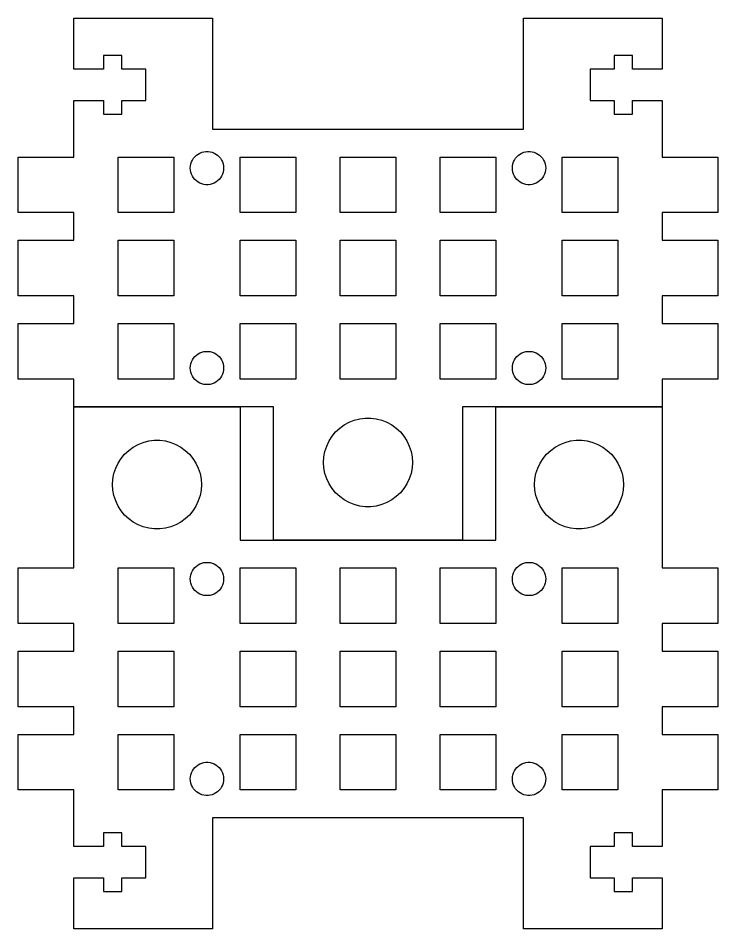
# Model space of a CAD drawing. Extents: x 0 to 538, y 0 to 85.
# Drawn here: x 475.1 to 538.1, y 2.6 to 84.6 of the extents above; entities that cross this region are included whole.
import ezdxf

# ---------------------------------------------------------------- set-up
doc = ezdxf.new("R2010")
doc.units = 0
doc.layers.add('Layer_1', color=7, linetype='CONTINUOUS')

msp = doc.modelspace()

# ---------------------------------------------------------------- linework, layer by layer
at = {"layer": 'Layer_1', "color": 7}
for points in [[(475.141101, 52.141079), (475.141101, 57.141097), (480.1411, 57.141097), (480.1411, 59.641078), (475.141101, 59.641078), (475.141101, 64.641096), (480.1411, 64.641096), (480.1411, 67.141077), (475.141101, 67.141077), (475.141101, 72.141095), (480.1411, 72.141095), (480.1411, 77.241085), (482.8161, 77.241085), (482.8161, 75.991086), (484.4661, 75.991086), (484.4661, 77.241085), (486.6411, 77.241085), (486.6411, 80.041085), (484.4661, 80.041085), (484.4661, 81.291087), (482.8161, 81.291087), (482.8161, 80.041085), (480.1411, 80.041085), (480.1411, 84.641087), (492.6411, 84.641087), (492.6411, 74.641076), (520.6411, 74.641076), (520.6411, 84.641087), (533.1411, 84.641087), (533.1411, 80.041085), (530.4661, 80.041085), (530.4661, 81.291087), (528.8161, 81.291087), (528.8161, 80.041085), (526.6411, 80.041085), (526.6411, 77.241085), (528.8161, 77.241085), (528.8161, 75.991086), (530.4661, 75.991086), (530.4661, 77.241085), (533.1411, 77.241085), (533.1411, 72.141095), (538.141099, 72.141095), (538.141099, 67.141077), (533.1411, 67.141077), (533.1411, 64.641096), (538.141099, 64.641096), (538.141099, 59.641078), (533.1411, 59.641078), (533.1411, 57.141097), (538.141099, 57.141097), (538.141099, 52.141079), (533.1411, 52.141079), (533.1411, 49.641098), (515.1411, 49.641098), (515.1411, 37.641094), (498.1411, 37.641094), (498.1411, 49.641098), (480.1411, 49.641098), (480.1411, 52.141079), (475.141101, 52.141079)], [(490.6411, 71.141097), (490.6531, 71.329086), (490.6881, 71.514082), (490.7461, 71.693096), (490.8271, 71.864094), (490.9271, 72.023098), (491.0481, 72.168076), (491.1851, 72.29708), (491.3371, 72.40709), (491.5021, 72.498078), (491.6771, 72.568098), (491.8601, 72.6141), (492.0471, 72.638089), (492.2351, 72.638089), (492.4221, 72.6141), (492.6051, 72.568098), (492.7801, 72.498078), (492.9451, 72.40709), (493.0971, 72.29708), (493.2341, 72.168076), (493.3551, 72.023098), (493.4551, 71.864094), (493.5361, 71.693096), (493.5941, 71.514082), (493.6291, 71.329086), (493.6411, 71.141097), (493.6291, 70.953081), (493.5941, 70.768084), (493.5361, 70.589099), (493.4551, 70.418072), (493.3551, 70.259097), (493.2341, 70.114091), (493.0971, 69.985087), (492.9451, 69.875077), (492.7801, 69.784088), (492.6051, 69.714097), (492.4221, 69.668095), (492.2351, 69.644106), (492.0471, 69.644078), (491.8601, 69.668067), (491.6771, 69.714097), (491.5021, 69.784088), (491.3371, 69.875077), (491.1851, 69.985087), (491.0481, 70.114091), (490.9271, 70.259097), (490.8271, 70.418072), (490.7461, 70.589099), (490.6881, 70.768084), (490.6531, 70.953081), (490.6411, 71.141097)], [(519.6411, 71.141097), (519.6531, 71.329086), (519.6881, 71.514082), (519.7461, 71.693096), (519.8271, 71.864094), (519.9271, 72.023098), (520.0481, 72.168076), (520.1851, 72.29708), (520.3371, 72.40709), (520.5021, 72.498078), (520.6771, 72.568098), (520.8601, 72.6141), (521.0471, 72.638089), (521.2351, 72.638089), (521.4221, 72.6141), (521.6051, 72.568098), (521.7801, 72.498078), (521.9451, 72.40709), (522.0971, 72.29708), (522.2341, 72.168076), (522.3551, 72.023098), (522.4551, 71.864094), (522.5361, 71.693096), (522.5941, 71.514082), (522.6291, 71.329086), (522.6411, 71.141097), (522.6291, 70.953081), (522.5941, 70.768084), (522.5361, 70.589099), (522.4551, 70.418072), (522.3551, 70.259097), (522.2341, 70.114091), (522.0971, 69.985087), (521.9451, 69.875077), (521.7801, 69.784088), (521.6051, 69.714097), (521.4221, 69.668095), (521.2351, 69.644106), (521.0471, 69.644078), (520.8601, 69.668067), (520.6771, 69.714097), (520.5021, 69.784088), (520.3371, 69.875077), (520.1851, 69.985087), (520.0481, 70.114091), (519.9271, 70.259097), (519.8271, 70.418072), (519.7461, 70.589099), (519.6881, 70.768084), (519.6531, 70.953081), (519.6411, 71.141097)], [(484.1411, 67.141077), (484.1411, 72.141095), (489.1411, 72.141095), (489.1411, 67.141077), (484.1411, 67.141077)], [(495.1411, 67.141077), (495.1411, 72.141095), (500.1411, 72.141095), (500.1411, 67.141077), (495.1411, 67.141077)], [(504.1411, 67.141077), (504.1411, 72.141095), (509.1411, 72.141095), (509.1411, 67.141077), (504.1411, 67.141077)], [(513.1411, 67.141077), (513.1411, 72.141095), (518.1411, 72.141095), (518.1411, 67.141077), (513.1411, 67.141077)], [(524.1411, 67.141077), (524.1411, 72.141095), (529.1411, 72.141095), (529.1411, 67.141077), (524.1411, 67.141077)], [(484.1411, 59.641078), (484.1411, 64.641096), (489.1411, 64.641096), (489.1411, 59.641078), (484.1411, 59.641078)], [(495.1411, 59.641078), (495.1411, 64.641096), (500.1411, 64.641096), (500.1411, 59.641078), (495.1411, 59.641078)], [(504.1411, 59.641078), (504.1411, 64.641096), (509.1411, 64.641096), (509.1411, 59.641078), (504.1411, 59.641078)], [(513.1411, 59.641078), (513.1411, 64.641096), (518.1411, 64.641096), (518.1411, 59.641078), (513.1411, 59.641078)], [(524.1411, 59.641078), (524.1411, 64.641096), (529.1411, 64.641096), (529.1411, 59.641078), (524.1411, 59.641078)], [(484.1411, 52.141079), (484.1411, 57.141097), (489.1411, 57.141097), (489.1411, 52.141079), (484.1411, 52.141079)], [(495.1411, 52.141079), (495.1411, 57.141097), (500.1411, 57.141097), (500.1411, 52.141079), (495.1411, 52.141079)], [(504.1411, 52.141079), (504.1411, 57.141097), (509.1411, 57.141097), (509.1411, 52.141079), (504.1411, 52.141079)], [(513.1411, 52.141079), (513.1411, 57.141097), (518.1411, 57.141097), (518.1411, 52.141079), (513.1411, 52.141079)], [(524.1411, 52.141079), (524.1411, 57.141097), (529.1411, 57.141097), (529.1411, 52.141079), (524.1411, 52.141079)], [(490.6411, 53.141077), (490.6531, 53.329093), (490.6881, 53.51409), (490.7461, 53.693075), (490.8271, 53.864074), (490.9271, 54.023078), (491.0481, 54.168084), (491.1851, 54.297087), (491.3371, 54.407098), (491.5021, 54.498086), (491.6771, 54.568077), (491.8601, 54.614079), (492.0471, 54.638068), (492.2351, 54.638097), (492.4221, 54.614108), (492.6051, 54.568077), (492.7801, 54.498086), (492.9451, 54.407098), (493.0971, 54.297087), (493.2341, 54.168084), (493.3551, 54.023078), (493.4551, 53.864074), (493.5361, 53.693075), (493.5941, 53.51409), (493.6291, 53.329093), (493.6411, 53.141077), (493.6291, 52.953089), (493.5941, 52.768092), (493.5361, 52.589079), (493.4551, 52.41808), (493.3551, 52.259076), (493.2341, 52.114099), (493.0971, 51.985095), (492.9451, 51.875085), (492.7801, 51.784096), (492.6051, 51.714077), (492.4221, 51.668075), (492.2351, 51.644086), (492.0471, 51.644086), (491.8601, 51.668075), (491.6771, 51.714077), (491.5021, 51.784096), (491.3371, 51.875085), (491.1851, 51.985095), (491.0481, 52.114099), (490.9271, 52.259076), (490.8271, 52.41808), (490.7461, 52.589079), (490.6881, 52.768092), (490.6531, 52.953089), (490.6411, 53.141077)], [(519.6411, 53.141077), (519.6531, 53.329093), (519.6881, 53.51409), (519.7461, 53.693075), (519.8271, 53.864074), (519.9271, 54.023078), (520.0481, 54.168084), (520.1851, 54.297087), (520.3371, 54.407098), (520.5021, 54.498086), (520.6771, 54.568077), (520.8601, 54.614079), (521.0471, 54.638068), (521.2351, 54.638097), (521.4221, 54.614108), (521.6051, 54.568077), (521.7801, 54.498086), (521.9451, 54.407098), (522.0971, 54.297087), (522.2341, 54.168084), (522.3551, 54.023078), (522.4551, 53.864074), (522.5361, 53.693075), (522.5941, 53.51409), (522.6291, 53.329093), (522.6411, 53.141077), (522.6291, 52.953089), (522.5941, 52.768092), (522.5361, 52.589079), (522.4551, 52.41808), (522.3551, 52.259076), (522.2341, 52.114099), (522.0971, 51.985095), (521.9451, 51.875085), (521.7801, 51.784096), (521.6051, 51.714077), (521.4221, 51.668075), (521.2351, 51.644086), (521.0471, 51.644086), (520.8601, 51.668075), (520.6771, 51.714077), (520.5021, 51.784096), (520.3371, 51.875085), (520.1851, 51.985095), (520.0481, 52.114099), (519.9271, 52.259076), (519.8271, 52.41808), (519.7461, 52.589079), (519.6881, 52.768092), (519.6531, 52.953089), (519.6411, 53.141077)], [(538.141099, 35.141127), (538.141099, 30.141109), (533.1411, 30.141109), (533.1411, 27.641128), (538.141099, 27.641128), (538.141099, 22.64111), (533.1411, 22.64111), (533.1411, 20.141129), (538.141099, 20.141129), (538.141099, 15.141111), (533.1411, 15.141111), (533.1411, 10.041121), (530.4661, 10.041121), (530.4661, 11.29112), (528.8161, 11.29112), (528.8161, 10.041121), (526.6411, 10.041121), (526.6411, 7.241121), (528.8161, 7.241121), (528.8161, 5.991119), (530.4661, 5.991119), (530.4661, 7.241121), (533.1411, 7.241121), (533.1411, 2.641119), (520.6411, 2.641119), (520.6411, 12.64113), (492.6411, 12.64113), (492.6411, 2.641119), (480.1411, 2.641119), (480.1411, 7.241121), (482.8161, 7.241121), (482.8161, 5.991119), (484.4661, 5.991119), (484.4661, 7.241121), (486.6411, 7.241121), (486.6411, 10.041121), (484.4661, 10.041121), (484.4661, 11.29112), (482.8161, 11.29112), (482.8161, 10.041121), (480.1411, 10.041121), (480.1411, 15.141111), (475.141101, 15.141111), (475.141101, 20.141129), (480.1411, 20.141129), (480.1411, 22.64111), (475.141101, 22.64111), (475.141101, 27.641128), (480.1411, 27.641128), (480.1411, 30.141109), (475.141101, 30.141109), (475.141101, 35.141127), (480.1411, 35.141127), (480.1411, 49.641112), (495.1411, 49.641112), (495.1411, 37.641108), (518.1411, 37.641108), (518.1411, 49.641112), (533.1411, 49.641112), (533.1411, 35.141127), (538.141099, 35.141127)], [(502.6411, 44.64108), (502.6731, 45.142081), (502.7671, 45.636083), (502.9221, 46.113095), (503.1361, 46.568093), (503.4051, 46.992076), (503.7251, 47.379087), (504.0911, 47.723088), (504.4981, 48.018095), (504.9381, 48.260072), (505.4051, 48.445097), (505.8911, 48.570093), (506.3901, 48.633085), (506.8921, 48.633085), (507.3911, 48.570093), (507.8771, 48.445097), (508.3441, 48.260072), (508.7841, 48.018095), (509.1911, 47.723088), (509.5571, 47.379087), (509.8771, 46.992076), (510.1461, 46.568093), (510.3601, 46.113095), (510.5151, 45.636083), (510.6091, 45.142081), (510.6411, 44.64108), (510.6091, 44.140079), (510.5151, 43.646077), (510.3601, 43.169093), (510.1461, 42.714095), (509.8771, 42.290084), (509.5571, 41.903073), (509.1911, 41.559072), (508.7841, 41.264093), (508.3441, 41.022088), (507.8771, 40.837091), (507.3911, 40.712095), (506.8921, 40.649075), (506.3901, 40.649075), (505.8911, 40.712095), (505.4051, 40.837091), (504.9381, 41.022088), (504.4981, 41.264093), (504.0911, 41.559072), (503.7251, 41.903073), (503.4051, 42.290084), (503.1361, 42.714095), (502.9221, 43.169093), (502.7671, 43.646077), (502.6731, 44.140079), (502.6411, 44.64108)], [(491.6411, 42.641126), (491.6091, 42.140125), (491.5151, 41.646124), (491.3601, 41.169112), (491.1461, 40.714113), (490.8771, 40.29013), (490.5571, 39.903119), (490.1911, 39.559118), (489.7841, 39.264112), (489.3441, 39.022134), (488.8771, 38.837109), (488.3911, 38.712113), (487.8921, 38.649121), (487.3901, 38.649121), (486.8911, 38.712113), (486.4051, 38.837109), (485.9381, 39.022134), (485.4981, 39.264112), (485.0911, 39.559118), (484.7251, 39.903119), (484.4051, 40.29013), (484.1361, 40.714113), (483.9221, 41.169112), (483.7671, 41.646124), (483.6731, 42.140125), (483.6411, 42.641126), (483.6731, 43.142127), (483.7671, 43.636129), (483.9221, 44.113113), (484.1361, 44.568111), (484.4051, 44.992122), (484.7251, 45.379133), (485.0911, 45.723134), (485.4981, 46.018113), (485.9381, 46.260118), (486.4051, 46.445115), (486.8911, 46.570111), (487.3901, 46.633131), (487.8921, 46.633131), (488.3911, 46.570111), (488.8771, 46.445115), (489.3441, 46.260118), (489.7841, 46.018113), (490.1911, 45.723134), (490.5571, 45.379133), (490.8771, 44.992122), (491.1461, 44.568111), (491.3601, 44.113113), (491.5151, 43.636129), (491.6091, 43.142127), (491.6411, 42.641126)], [(529.6411, 42.641126), (529.6091, 42.140125), (529.5151, 41.646124), (529.3601, 41.169112), (529.1461, 40.714113), (528.8771, 40.29013), (528.5571, 39.903119), (528.1911, 39.559118), (527.7841, 39.264112), (527.3441, 39.022134), (526.8771, 38.837109), (526.3911, 38.712113), (525.8921, 38.649121), (525.3901, 38.649121), (524.8911, 38.712113), (524.4051, 38.837109), (523.9381, 39.022134), (523.4981, 39.264112), (523.0911, 39.559118), (522.7251, 39.903119), (522.4051, 40.29013), (522.1361, 40.714113), (521.9221, 41.169112), (521.7671, 41.646124), (521.6731, 42.140125), (521.6411, 42.641126), (521.6731, 43.142127), (521.7671, 43.636129), (521.9221, 44.113113), (522.1361, 44.568111), (522.4051, 44.992122), (522.7251, 45.379133), (523.0911, 45.723134), (523.4981, 46.018113), (523.9381, 46.260118), (524.4051, 46.445115), (524.8911, 46.570111), (525.3901, 46.633131), (525.8921, 46.633131), (526.3911, 46.570111), (526.8771, 46.445115), (527.3441, 46.260118), (527.7841, 46.018113), (528.1911, 45.723134), (528.5571, 45.379133), (528.8771, 44.992122), (529.1461, 44.568111), (529.3601, 44.113113), (529.5151, 43.636129), (529.6091, 43.142127), (529.6411, 42.641126)], [(493.6411, 34.141129), (493.6291, 33.953113), (493.5941, 33.768116), (493.5361, 33.589131), (493.4551, 33.418132), (493.3551, 33.259128), (493.2341, 33.114122), (493.0971, 32.985119), (492.9451, 32.875108), (492.7801, 32.78412), (492.6051, 32.714129), (492.4221, 32.668127), (492.2351, 32.644138), (492.0471, 32.64411), (491.8601, 32.668098), (491.6771, 32.714129), (491.5021, 32.78412), (491.3371, 32.875108), (491.1851, 32.985119), (491.0481, 33.114122), (490.9271, 33.259128), (490.8271, 33.418132), (490.7461, 33.589131), (490.6881, 33.768116), (490.6531, 33.953113), (490.6411, 34.141129), (490.6531, 34.329117), (490.6881, 34.514114), (490.7461, 34.693128), (490.8271, 34.864126), (490.9271, 35.02313), (491.0481, 35.168108), (491.1851, 35.297111), (491.3371, 35.407122), (491.5021, 35.49811), (491.6771, 35.568129), (491.8601, 35.614132), (492.0471, 35.63812), (492.2351, 35.63812), (492.4221, 35.614132), (492.6051, 35.568129), (492.7801, 35.49811), (492.9451, 35.407122), (493.0971, 35.297111), (493.2341, 35.168108), (493.3551, 35.02313), (493.4551, 34.864126), (493.5361, 34.693128), (493.5941, 34.514114), (493.6291, 34.329117), (493.6411, 34.141129)], [(522.6411, 34.141129), (522.6291, 33.953113), (522.5941, 33.768116), (522.5361, 33.589131), (522.4551, 33.418132), (522.3551, 33.259128), (522.2341, 33.114122), (522.0971, 32.985119), (521.9451, 32.875108), (521.7801, 32.78412), (521.6051, 32.714129), (521.4221, 32.668127), (521.2351, 32.644138), (521.0471, 32.64411), (520.8601, 32.668098), (520.6771, 32.714129), (520.5021, 32.78412), (520.3371, 32.875108), (520.1851, 32.985119), (520.0481, 33.114122), (519.9271, 33.259128), (519.8271, 33.418132), (519.7461, 33.589131), (519.6881, 33.768116), (519.6531, 33.953113), (519.6411, 34.141129), (519.6531, 34.329117), (519.6881, 34.514114), (519.7461, 34.693128), (519.8271, 34.864126), (519.9271, 35.02313), (520.0481, 35.168108), (520.1851, 35.297111), (520.3371, 35.407122), (520.5021, 35.49811), (520.6771, 35.568129), (520.8601, 35.614132), (521.0471, 35.63812), (521.2351, 35.63812), (521.4221, 35.614132), (521.6051, 35.568129), (521.7801, 35.49811), (521.9451, 35.407122), (522.0971, 35.297111), (522.2341, 35.168108), (522.3551, 35.02313), (522.4551, 34.864126), (522.5361, 34.693128), (522.5941, 34.514114), (522.6291, 34.329117), (522.6411, 34.141129)], [(489.1411, 35.141127), (489.1411, 30.141109), (484.1411, 30.141109), (484.1411, 35.141127), (489.1411, 35.141127)], [(500.1411, 35.141127), (500.1411, 30.141109), (495.1411, 30.141109), (495.1411, 35.141127), (500.1411, 35.141127)], [(509.1411, 35.141127), (509.1411, 30.141109), (504.1411, 30.141109), (504.1411, 35.141127), (509.1411, 35.141127)], [(518.1411, 35.141127), (518.1411, 30.141109), (513.1411, 30.141109), (513.1411, 35.141127), (518.1411, 35.141127)], [(529.1411, 35.141127), (529.1411, 30.141109), (524.1411, 30.141109), (524.1411, 35.141127), (529.1411, 35.141127)], [(489.1411, 27.641128), (489.1411, 22.64111), (484.1411, 22.64111), (484.1411, 27.641128), (489.1411, 27.641128)], [(500.1411, 27.641128), (500.1411, 22.64111), (495.1411, 22.64111), (495.1411, 27.641128), (500.1411, 27.641128)], [(509.1411, 27.641128), (509.1411, 22.64111), (504.1411, 22.64111), (504.1411, 27.641128), (509.1411, 27.641128)], [(518.1411, 27.641128), (518.1411, 22.64111), (513.1411, 22.64111), (513.1411, 27.641128), (518.1411, 27.641128)], [(529.1411, 27.641128), (529.1411, 22.64111), (524.1411, 22.64111), (524.1411, 27.641128), (529.1411, 27.641128)], [(489.1411, 20.141129), (489.1411, 15.141111), (484.1411, 15.141111), (484.1411, 20.141129), (489.1411, 20.141129)], [(500.1411, 20.141129), (500.1411, 15.141111), (495.1411, 15.141111), (495.1411, 20.141129), (500.1411, 20.141129)], [(509.1411, 20.141129), (509.1411, 15.141111), (504.1411, 15.141111), (504.1411, 20.141129), (509.1411, 20.141129)], [(518.1411, 20.141129), (518.1411, 15.141111), (513.1411, 15.141111), (513.1411, 20.141129), (518.1411, 20.141129)], [(529.1411, 20.141129), (529.1411, 15.141111), (524.1411, 15.141111), (524.1411, 20.141129), (529.1411, 20.141129)], [(493.6411, 16.141109), (493.6291, 15.95312), (493.5941, 15.768124), (493.5361, 15.58911), (493.4551, 15.418112), (493.3551, 15.259108), (493.2341, 15.11413), (493.0971, 14.985126), (492.9451, 14.875116), (492.7801, 14.784128), (492.6051, 14.714108), (492.4221, 14.668106), (492.2351, 14.644117), (492.0471, 14.644117), (491.8601, 14.668106), (491.6771, 14.714108), (491.5021, 14.784128), (491.3371, 14.875116), (491.1851, 14.985126), (491.0481, 15.11413), (490.9271, 15.259108), (490.8271, 15.418112), (490.7461, 15.58911), (490.6881, 15.768124), (490.6531, 15.95312), (490.6411, 16.141109), (490.6531, 16.329125), (490.6881, 16.514122), (490.7461, 16.693107), (490.8271, 16.864134), (490.9271, 17.02311), (491.0481, 17.168115), (491.1851, 17.297119), (491.3371, 17.407129), (491.5021, 17.498118), (491.6771, 17.568109), (491.8601, 17.614111), (492.0471, 17.6381), (492.2351, 17.638128), (492.4221, 17.614139), (492.6051, 17.568109), (492.7801, 17.498118), (492.9451, 17.407129), (493.0971, 17.297119), (493.2341, 17.168115), (493.3551, 17.02311), (493.4551, 16.864134), (493.5361, 16.693107), (493.5941, 16.514122), (493.6291, 16.329125), (493.6411, 16.141109)], [(522.6411, 16.141109), (522.6291, 15.95312), (522.5941, 15.768124), (522.5361, 15.58911), (522.4551, 15.418112), (522.3551, 15.259108), (522.2341, 15.11413), (522.0971, 14.985126), (521.9451, 14.875116), (521.7801, 14.784128), (521.6051, 14.714108), (521.4221, 14.668106), (521.2351, 14.644117), (521.0471, 14.644117), (520.8601, 14.668106), (520.6771, 14.714108), (520.5021, 14.784128), (520.3371, 14.875116), (520.1851, 14.985126), (520.0481, 15.11413), (519.9271, 15.259108), (519.8271, 15.418112), (519.7461, 15.58911), (519.6881, 15.768124), (519.6531, 15.95312), (519.6411, 16.141109), (519.6531, 16.329125), (519.6881, 16.514122), (519.7461, 16.693107), (519.8271, 16.864134), (519.9271, 17.02311), (520.0481, 17.168115), (520.1851, 17.297119), (520.3371, 17.407129), (520.5021, 17.498118), (520.6771, 17.568109), (520.8601, 17.614111), (521.0471, 17.6381), (521.2351, 17.638128), (521.4221, 17.614139), (521.6051, 17.568109), (521.7801, 17.498118), (521.9451, 17.407129), (522.0971, 17.297119), (522.2341, 17.168115), (522.3551, 17.02311), (522.4551, 16.864134), (522.5361, 16.693107), (522.5941, 16.514122), (522.6291, 16.329125), (522.6411, 16.141109)]]:
    msp.add_lwpolyline(points, dxfattribs=at)

doc.saveas('drawing.dxf')
